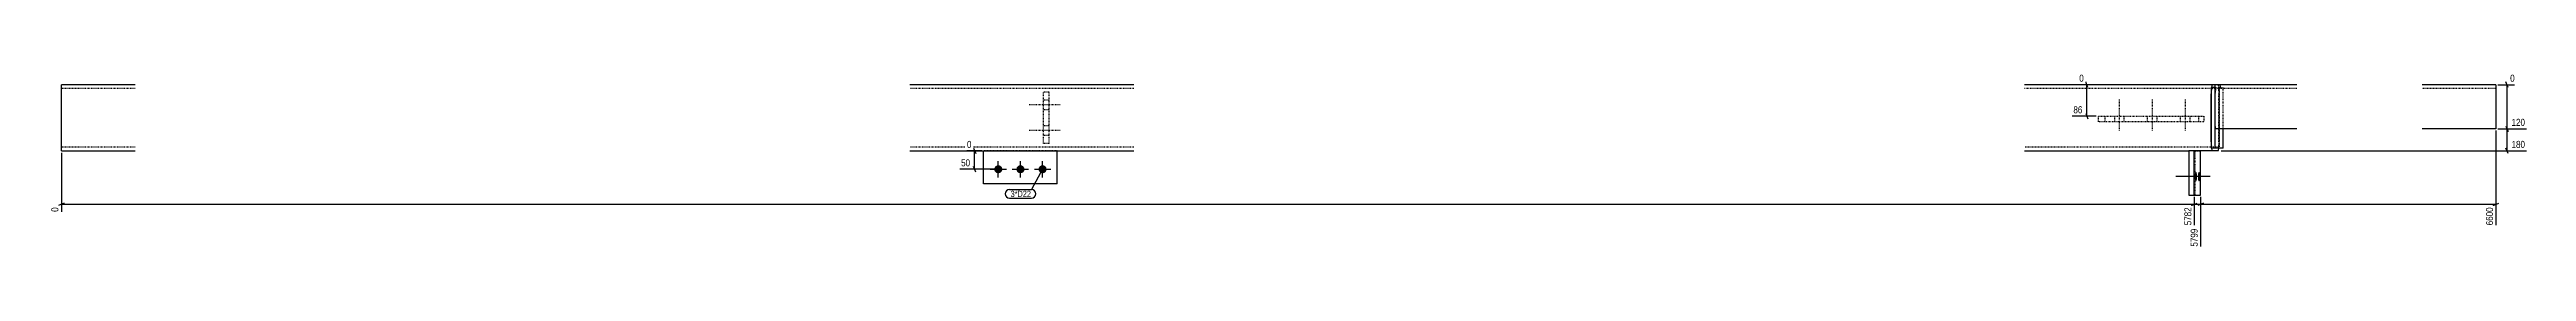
# Model space of a CAD drawing. Header units: millimetres. Extents: x 12 to 44351, y 8 to 1512.
# Drawn here: x 13677 to 20392, y 8 to 484 of the extents above; entities that cross this region are included whole.
import ezdxf

# ---------------------------------------------------------------- set-up
doc = ezdxf.new("R2010")
doc.units = ezdxf.units.MM
doc.linetypes.add('DXK_LINE_DOT2', pattern=[3.9198, 1.9599, -1.9599])
for name, color, linetype in [('MÅLSÆTNING', 7, 'Continuous'), ('STÅL', 7, 'Continuous'), ('TEKST', 7, 'Continuous')]:
    doc.layers.add(name, color=color, linetype=linetype)
doc.styles.add('Arial Narrow', font='ARIALN.TTF', dxfattribs={"height": 0.2})

msp = doc.modelspace()

# ---------------------------------------------------------------- hatches: boundary and pattern name
at = {"layer": 'STÅL', "linetype": 'Continuous'}
for points in [[(16248.9, 233.4, -1), (16248.9, 211.4, -1)], [(16308.9, 233.4, -1), (16308.9, 211.4, -1)], [(16368.9, 233.4, -1), (16368.9, 211.4, -1)], [(19492.1, 202.4), (19492.2, 205.1), (19492.4, 207.7), (19492.7, 210.1), (19493.2, 212.1), (19493.7, 213.7), (19494.4, 214.8), (19495, 215.4), (19495.7, 215.4), (19496.4, 214.8), (19497, 213.7), (19497.6, 212.1), (19498, 210.1), (19498.4, 207.7), (19498.6, 205.1), (19498.7, 202.4), (19498.6, 199.7), (19498.4, 197.2), (19498, 194.8), (19497.6, 192.8), (19497, 191.2), (19496.4, 190.1), (19495.7, 189.5), (19495, 189.5), (19494.4, 190.1), (19493.7, 191.2), (19493.2, 192.8), (19492.7, 194.8), (19492.4, 197.2), (19492.2, 199.7)], [(19500.7, 202.4), (19500.7, 205.1), (19500.9, 207.7), (19501.3, 210.1), (19501.7, 212.1), (19502.3, 213.7), (19502.9, 214.8), (19503.6, 215.4), (19504.2, 215.4), (19504.9, 214.8), (19505.5, 213.7), (19506.1, 212.1), (19506.5, 210.1), (19506.9, 207.7), (19507.1, 205.1), (19507.1, 202.4), (19507.1, 199.7), (19506.9, 197.2), (19506.5, 194.8), (19506.1, 192.8), (19505.5, 191.2), (19504.9, 190.1), (19504.2, 189.5), (19503.6, 189.5), (19502.9, 190.1), (19502.3, 191.2), (19501.7, 192.8), (19501.3, 194.8), (19500.9, 197.2), (19500.7, 199.7)]]:
    msp.add_hatch(color=96, dxfattribs=at).paths.add_polyline_path(points)

# ---------------------------------------------------------------- linework, layer by layer
at = {"layer": 'MÅLSÆTNING', "color": 7, "linetype": 'Continuous'}
for p, q in [((19232.1, 452.4), (19179.2, 452.4)), ((19202.8, 444.9), (19196.8, 459.9)), ((19199.8, 366.7), (19199.8, 452.4)), ((20313.9, 452.4), (20359.5, 452.4)), ((20341.8, 444.9), (20335.8, 459.9)), ((20338.8, 332.4), (20338.8, 452.4)), ((19224.7, 366.7), (19159.7, 366.7)), ((19196.8, 374.2), (19202.8, 359.2)), ((20335.8, 339.9), (20341.8, 324.9)), ((20335.8, 339.9), (20341.8, 324.9)), ((16203.9, 272.4), (16163.9, 272.4)), ((16181.6, 279.9), (16187.6, 264.9)), ((16184.6, 222.4), (16184.6, 272.4)), ((19563.7, 272.4), (20391.2, 272.4)), ((20308.9, 327.4), (20308.9, 70)), ((20313.9, 332.4), (20391.2, 332.4)), ((20313.9, 332.4), (20391.2, 332.4)), ((20341.8, 264.9), (20335.8, 279.9)), ((20338.8, 272.4), (20338.8, 332.4)), ((13708.9, 267.4), (13708.9, 106.6)), ((16243.9, 222.4), (16144.4, 222.4)), ((16187.6, 214.9), (16181.6, 229.9)), ((19491.1, 147.4), (19491.1, 70)), ((19508.2, 147.4), (19508.2, 12)), ((13716.4, 130.3), (13701.4, 124.3)), ((13708.9, 127.3), (19491.1, 127.3)), ((19483.6, 124.3), (19498.6, 130.3)), ((19483.6, 124.3), (19498.6, 130.3)), ((19491.1, 127.3), (19508.2, 127.3)), ((19515.7, 130.3), (19500.7, 124.3)), ((20301.4, 124.3), (20316.4, 130.3))]:
    msp.add_line(p, q, dxfattribs=at)
at = {"layer": 'STÅL', "color": 2, "linetype": 'Continuous'}
for p, q in [((13908.9, 452.4), (13708.9, 452.4)), ((13708.9, 427.4), (13708.9, 452.4)), ((13708.9, 297.4), (13708.9, 427.4)), ((16616.4, 452.4), (16008.9, 452.4)), ((19546.6, 452.4), (19031.2, 452.4)), ((19536.8, 437), (19536.6, 427.4)), ((19536.6, 297.4), (19536.6, 427.4)), ((19537.5, 445.1), (19536.8, 437)), ((19538.5, 450.5), (19537.5, 445.1)), ((19537.5, 279.9), (19537.5, 444.9)), ((19546.6, 444.9), (19537.5, 444.9)), ((19539.6, 452.4), (19538.5, 450.5)), ((19769.4, 452.4), (19546.6, 452.4)), ((19546.6, 452.4), (19546.6, 332.4)), ((20308.9, 452.4), (20108.9, 452.4)), ((20308.9, 452.4), (20308.9, 332.4)), ((13708.9, 272.4), (13708.9, 297.4)), ((13708.9, 272.4), (13908.9, 272.4)), ((16008.9, 272.4), (16616.4, 272.4)), ((16208.9, 182.4), (16208.9, 272.4)), ((16408.9, 182.4), (16408.9, 272.4)), ((19031.2, 272.4), (19476.2, 272.4)), ((19476.2, 272.4), (19476.2, 152.4)), ((19491.1, 272.4), (19476.2, 272.4)), ((19491.8, 272.4), (19491.1, 272.4)), ((19491.1, 152.4), (19491.1, 272.4)), ((19555.6, 272.4), (19491.8, 272.4)), ((19508.2, 152.4), (19508.2, 272.4)), ((19536.6, 297.4), (19536.8, 287.9)), ((19536.8, 287.9), (19537.5, 279.8)), ((19569.4, 279.9), (19537.5, 279.9)), ((19537.5, 279.8), (19538.5, 274.3)), ((19538.5, 274.3), (19539.6, 272.4)), ((19769.4, 332.4), (19546.6, 332.4)), ((19547.5, 279.9), (19547.5, 332.4)), ((19555.6, 272.4), (19556.8, 274.3)), ((19556.8, 274.3), (19557.8, 279.8)), ((19557.8, 279.8), (19557.8, 279.9)), ((19569.4, 279.9), (19569.4, 332.4)), ((20308.9, 332.4), (20108.9, 332.4)), ((16408.9, 182.4), (16208.9, 182.4)), ((19476.2, 152.4), (19508.2, 152.4))]:
    msp.add_line(p, q, dxfattribs=at)
at = {"layer": 'STÅL', "color": 7, "linetype": 'DXK_LINE_DOT2'}
for p, q in [((13908.9, 442.4), (13708.9, 442.4)), ((16616.4, 442.4), (16008.9, 442.4)), ((16386.4, 432.4), (16371.4, 432.4)), ((16371.4, 292.4), (16371.4, 432.4)), ((16386.4, 292.4), (16386.4, 432.4)), ((19549.5, 442.4), (19031.2, 442.4)), ((19537.8, 427.4), (19537.9, 433.2)), ((19537.8, 297.4), (19537.8, 427.4)), ((19537.9, 433.2), (19538.3, 438)), ((19538.3, 438), (19538.9, 441.3)), ((19538.9, 441.3), (19539.6, 442.4)), ((19555.6, 452.4), (19546.6, 452.4)), ((19546.6, 444.9), (19547.5, 444.9)), ((19547.5, 332.4), (19547.5, 444.9)), ((19547.5, 444.9), (19569.4, 444.9)), ((19548, 434.4), (19547.9, 429.4)), ((19547.9, 338.9), (19547.9, 429.4)), ((19548.3, 438.6), (19548, 434.4)), ((19548.9, 441.5), (19548.3, 438.6)), ((19549.5, 442.4), (19548.9, 441.5)), ((19769.4, 442.4), (19549.5, 442.4)), ((19556.8, 450.5), (19555.6, 452.4)), ((19555.6, 442.4), (19556.3, 441.3)), ((19556.3, 441.3), (19556.9, 438)), ((19557.8, 445.1), (19556.8, 450.5)), ((19556.9, 438), (19557.3, 433.2)), ((19557.3, 433.2), (19557.4, 427.4)), ((19557.4, 297.4), (19557.4, 427.4)), ((19558.4, 437), (19557.8, 445.1)), ((19558.7, 427.4), (19558.4, 437)), ((19558.7, 297.4), (19558.7, 427.4)), ((19559.5, 279.9), (19559.5, 444.9)), ((19560.9, 442.9), (19560.6, 442.4)), ((19561.1, 444.3), (19560.9, 442.9)), ((19561.3, 446.5), (19561.1, 444.3)), ((19561.4, 448.9), (19561.3, 446.5)), ((19561.4, 448.9), (19561.4, 452.4)), ((19569.4, 332.4), (19569.4, 444.9)), ((20308.9, 442.4), (20108.9, 442.4)), ((19231.2, 351.7), (19231.2, 366.7)), ((19231.2, 366.7), (19517, 366.7)), ((19517, 351.7), (19231.2, 351.7)), ((19249.1, 351.7), (19249.1, 366.7)), ((19503.3, 351.7), (19503.3, 366.7)), ((19517, 366.7), (19517, 351.7)), ((19547.8, 336.5), (19547.6, 334.3)), ((19547.9, 338.9), (19547.8, 336.5)), ((13908.9, 282.4), (13708.9, 282.4)), ((16616.4, 282.4), (16008.9, 282.4)), ((16408.9, 272.4), (16208.9, 272.4)), ((16386.4, 292.4), (16371.4, 292.4)), ((19555.6, 282.4), (19031.2, 282.4)), ((19491.1, 272.4), (19476.2, 272.4)), ((19491.1, 272.4), (19508.2, 272.4)), ((19493.3, 152.4), (19493.3, 272.4)), ((19537.9, 291.7), (19537.8, 297.4)), ((19538.3, 286.8), (19537.9, 291.7)), ((19538.9, 283.6), (19538.3, 286.8)), ((19539.6, 282.4), (19538.9, 283.6)), ((19547.4, 332.9), (19547.1, 332.4)), ((19547.6, 334.3), (19547.4, 332.9)), ((19556.3, 283.6), (19555.6, 282.4)), ((19556.9, 286.8), (19556.3, 283.6)), ((19557.3, 291.7), (19556.9, 286.8)), ((19557.4, 297.4), (19557.3, 291.7)), ((19557.8, 279.9), (19558.4, 287.9)), ((19558.4, 287.9), (19558.7, 297.4))]:
    msp.add_line(p, q, dxfattribs=at)
at = {"layer": 'STÅL', "color": 96, "linetype": 'DXK_LINE_DOT2'}
for p, q in [((16386.4, 410.4), (16371.4, 410.4)), ((19288.2, 328.1), (19288.2, 413.1)), ((19377.6, 328.1), (19377.6, 413.1)), ((19466.9, 328.1), (19466.9, 413.1)), ((16416.4, 397.4), (16331.4, 397.4)), ((16386.4, 384.4), (16371.4, 384.4)), ((16386.4, 340.4), (16371.4, 340.4)), ((19275.2, 351.7), (19275.2, 366.7)), ((19301.2, 351.7), (19301.2, 366.7)), ((19364.6, 351.7), (19364.6, 366.7)), ((19390.6, 351.7), (19390.6, 366.7)), ((19453.9, 351.7), (19453.9, 366.7)), ((19479.9, 351.7), (19479.9, 366.7)), ((16416.4, 327.4), (16331.4, 327.4)), ((16386.4, 314.4), (16371.4, 314.4))]:
    msp.add_line(p, q, dxfattribs=at)
at = {"layer": 'STÅL', "color": 96, "linetype": 'Continuous'}
for p, q in [((16226.9, 222.4), (16270.9, 222.4)), ((16248.9, 200.4), (16248.9, 244.4)), ((16286.9, 222.4), (16330.9, 222.4)), ((16308.9, 200.4), (16308.9, 244.4)), ((16346.9, 222.4), (16390.9, 222.4)), ((16368.9, 200.4), (16368.9, 244.4)), ((19525.1, 202.4), (19440.8, 202.4)), ((19533.7, 202.4), (19449.3, 202.4))]:
    msp.add_line(p, q, dxfattribs=at)

# ---------------------------------------------------------------- next in the draw order: wipeouts: each hides what was drawn before it
at = {"color": 0, "linetype": 'Continuous'}
for points in [[(19195.3, 456.4), (19195.3, 484.4), (19175.2, 484.4), (19175.2, 456.4)], [(20363.5, 456.4), (20363.5, 484.4), (20343.3, 484.4), (20343.3, 456.4)], [(19191.7, 370.7), (19191.7, 398.7), (19159.3, 398.7), (19159.3, 370.7)], [(20391.5, 336.4), (20391.5, 364.4), (20347, 364.4), (20347, 336.4)], [(16180.1, 276.4), (16180.1, 304.4), (16159.9, 304.4), (16159.9, 276.4)], [(13704.9, 122.7), (13676.9, 122.7), (13676.9, 102.6), (13704.9, 102.6)], [(19504.2, 64.7), (19476.2, 64.7), (19476.2, 8), (19504.2, 8)]]:
    msp.add_wipeout(points, dxfattribs=at).dxf.layer = 'MÅLSÆTNING'
at = {"color": 0}
msp.add_wipeout([(16335.5, 147.1), (16335.5, 164.6), (16282.2, 164.6), (16282.2, 147.1)], dxfattribs=at).dxf.layer = 'TEKST'

# ---------------------------------------------------------------- next in the draw order: linework, layer by layer
at = {"layer": 'MÅLSÆTNING', "color": 7, "linetype": 'Continuous'}
msp.add_line((19491.1, 147.4), (19491.1, 70), dxfattribs=at)

# ---------------------------------------------------------------- next in the draw order: texts
at = {"layer": 'MÅLSÆTNING', "color": 3, "linetype": 'Continuous', "style": 'Arial Narrow'}
for s, height, p in [('0', 19.1, (19179.2, 460.4)), ('0', 19.1, (20347.3, 460.4)), ('86', 19.09, (19163.3, 374.7)), ('120', 19.09, (20351, 340.4))]:
    msp.add_text(s, height=height, dxfattribs=at).set_placement(p)
for s, height, p in [('0', 19.1, (13700.9, 106.6)), ('5799', 19.09, (19500.2, 12))]:
    msp.add_text(s, height=height, rotation=90.00021, dxfattribs=at).set_placement(p)

# ---------------------------------------------------------------- next in the draw order: wipeouts: each hides what was drawn before it
at = {"color": 0, "linetype": 'Continuous'}
for points in [[(20391.5, 276.4), (20391.5, 304.4), (20347, 304.4), (20347, 276.4)], [(16176.4, 226.4), (16176.4, 254.4), (16144.1, 254.4), (16144.1, 226.4)]]:
    msp.add_wipeout(points, dxfattribs=at).dxf.layer = 'MÅLSÆTNING'
at = {"color": 0}
msp.add_wipeout([(16335.5, 147.1), (16335.5, 164.6), (16282.2, 164.6), (16282.2, 147.1)], dxfattribs=at).dxf.layer = 'TEKST'

# ---------------------------------------------------------------- next in the draw order: linework, layer by layer
at = {"layer": 'TEKST', "color": 7, "linetype": 'Continuous'}
for p, q in [((16368.9, 222.4), (16338.5, 167.6)), ((16279.2, 167.6), (16338.5, 167.6)), ((16279.2, 144.1), (16338.5, 144.1))]:
    msp.add_line(p, q, dxfattribs=at)
for centre, start, end in [((16279.2, 155.8), 90, 270), ((16338.5, 155.8), 270, 90)]:
    msp.add_arc(centre, 11.7, start, end, dxfattribs=at)

# ---------------------------------------------------------------- next in the draw order: texts
at = {"layer": 'MÅLSÆTNING', "color": 3, "linetype": 'Continuous', "style": 'Arial Narrow'}
for s, height, p in [('0', 19.1, (16163.9, 280.4)), ('180', 19.09, (20351, 280.4)), ('50', 19.09, (16148.1, 230.4))]:
    msp.add_text(s, height=height, dxfattribs=at).set_placement(p)
at = {"layer": 'TEKST', "color": 3, "style": 'Arial Narrow'}
msp.add_text('3*D22', height=16.7, dxfattribs=at).set_placement((16282.2, 147.1))

# ---------------------------------------------------------------- next in the draw order: wipeouts: each hides what was drawn before it
at = {"color": 0, "linetype": 'Continuous'}
msp.add_wipeout([(19487.1, 122.7), (19459.1, 122.7), (19459.1, 66), (19487.1, 66)], dxfattribs=at).dxf.layer = 'MÅLSÆTNING'

# ---------------------------------------------------------------- next in the draw order: linework, layer by layer
at = {"layer": 'MÅLSÆTNING', "color": 7, "linetype": 'Continuous'}
for p, q in [((19508.2, 147.4), (19508.2, 12)), ((19515.7, 130.3), (19500.7, 124.3)), ((19508.2, 127.3), (20308.9, 127.3))]:
    msp.add_line(p, q, dxfattribs=at)

# ---------------------------------------------------------------- next in the draw order: texts
at = {"layer": 'MÅLSÆTNING', "color": 3, "linetype": 'Continuous', "style": 'Arial Narrow'}
msp.add_text('5782', height=19.09, rotation=90.00021, dxfattribs=at).set_placement((19483.1, 70))

# ---------------------------------------------------------------- next in the draw order: wipeouts: each hides what was drawn before it
at = {"color": 0, "linetype": 'Continuous'}
msp.add_wipeout([(20304.9, 122.7), (20276.9, 122.7), (20276.9, 66), (20304.9, 66)], dxfattribs=at).dxf.layer = 'MÅLSÆTNING'

# ---------------------------------------------------------------- next in the draw order: texts
at = {"layer": 'MÅLSÆTNING', "color": 3, "linetype": 'Continuous', "style": 'Arial Narrow'}
msp.add_text('6600', height=19.09, rotation=90.00021, dxfattribs=at).set_placement((20300.9, 70))

doc.saveas('drawing.dxf')
